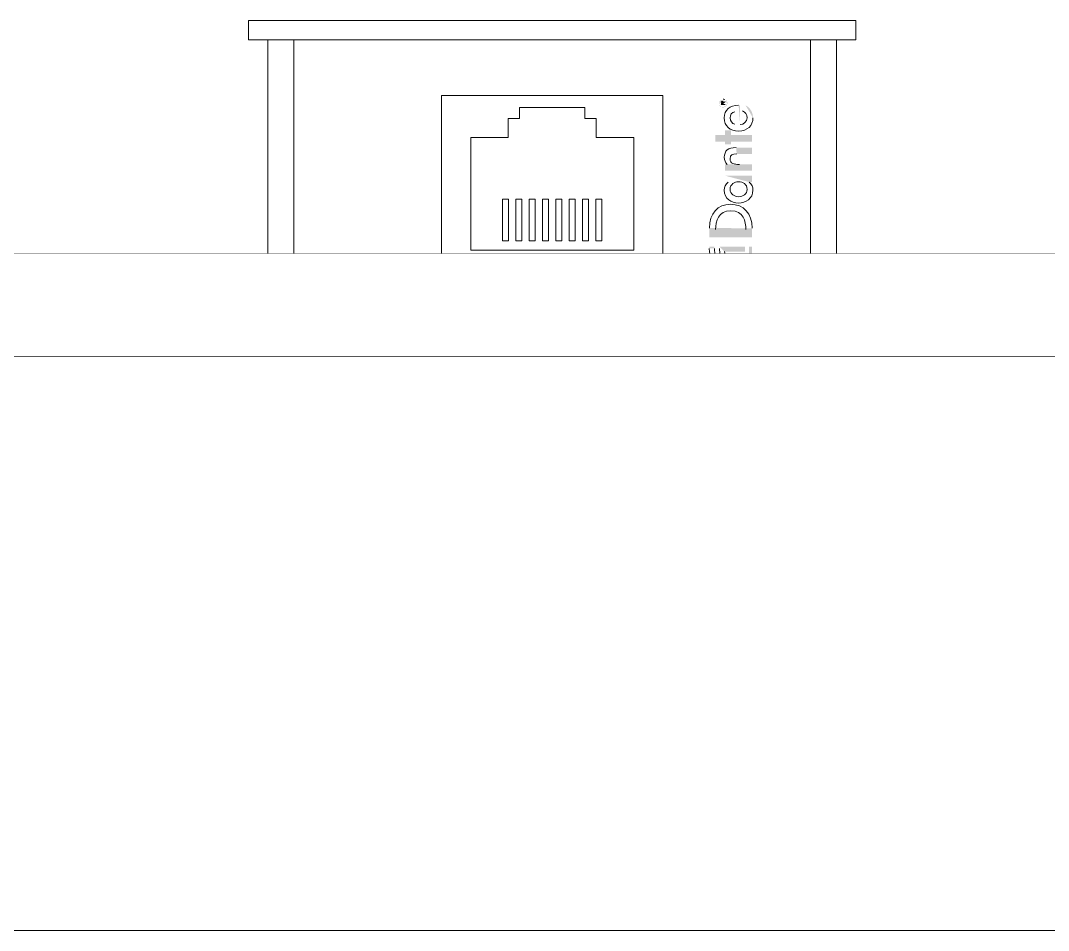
# Model space of a CAD drawing. Header units: millimetres. Extents: x -71336 to -33468, y -26189 to 22712.
# Drawn here: x -34063.6 to -33984, y -20202.1 to -20131.7 of the extents above; entities that cross this region are included whole.
import ezdxf

# ---------------------------------------------------------------- set-up
doc = ezdxf.new("R2010")
doc.units = ezdxf.units.MM
doc.set_wipeout_variables(frame=1)
doc.layers.add('SC - Equipment', color=7, linetype='Continuous', lineweight=13)
doc.layers.add('SC - Rack Layout - U-guides and centreline', color=5, linetype='Continuous', lineweight=13, plot=False)

# ---------------------------------------------------------------- blocks, each defined once
blk = doc.blocks.new('*U254')
at = {"layer": 'SC - Rack Layout - U-guides and centreline', "ltscale": 5}
blk.add_lwpolyline([(-300, 0), (300, 0)], dxfattribs=at)
blk = doc.blocks.new('*U255')
at = {"layer": 'SC - Rack Layout - U-guides and centreline', "color": 0, "linetype": 'ByBlock', "lineweight": -2, "transparency": 16777216}
blk.add_blockref('*U254', (0, 88.9), dxfattribs=at)
blk = doc.blocks.new('BLUESTREAM DA11ADE')
at = {"layer": 'SC - Equipment', "transparency": 33554559}
h = blk.add_hatch(color=256, dxfattribs=at)
h.paths.add_polyline_path([(13.129, 19.662, 0.07629), (13.125, 19.637)], flags=0)
h.paths.add_polyline_path([(13.125, 19.637, 0.014144), (13.125, 19.612)], flags=0)
h.paths.add_polyline_path([(13.393, 19.745), (13.393, 19.67), (13.263, 19.594), (13.263, 19.537), (13.393, 19.537), (13.393, 19.469), (13.066, 19.469), (13.066, 19.627)], flags=0)
h.paths.add_polyline_path([(13.07, 19.679, 0.038733), (13.066, 19.627)], flags=0)
h.paths.add_polyline_path([(13.114, 19.745, 0.147109), (13.084, 19.719)], flags=0)
h.paths.add_polyline_path([(12.984, 19.6, 0.101799), (13.003, 19.505)], flags=0)
h.paths.add_polyline_path([(13.003, 19.505, 0.097091), (13.054, 19.427)], flags=0)
h.paths.add_polyline_path([(13.054, 19.427, 0.098298), (13.133, 19.375)], flags=0)
h.paths.add_polyline_path([(13.133, 19.375, 0.10256), (13.231, 19.355)], flags=0)
h.paths.add_polyline_path([(13.231, 19.355, 0.10285), (13.328, 19.375)], flags=0)
h.paths.add_polyline_path([(13.328, 19.375, 0.097855), (13.407, 19.427)], flags=0)
h.paths.add_polyline_path([(13.407, 19.427, 0.096839), (13.459, 19.505)], flags=0)
h.paths.add_polyline_path([(13.459, 19.505, 0.101799), (13.478, 19.6)], flags=0)
h.paths.add_polyline_path([(13.478, 19.6, 0.101799), (13.459, 19.695)], flags=0)
h.paths.add_polyline_path([(13.459, 19.695, 0.098991), (13.407, 19.772)], flags=0)
h.paths.add_polyline_path([(13.407, 19.772, 0.094438), (13.328, 19.825)], flags=0)
h.paths.add_polyline_path([(13.328, 19.825, 0.099305), (13.231, 19.844)], flags=0)
h.paths.add_polyline_path([(13.231, 19.844, 0.09903), (13.133, 19.825)], flags=0)
h.paths.add_polyline_path([(13.133, 19.825, 0.094869), (13.054, 19.772)], flags=0)
h.paths.add_polyline_path([(13.054, 19.772, 0.099236), (13.003, 19.695)], flags=0)
h.paths.add_polyline_path([(13.003, 19.695, 0.101799), (12.984, 19.6)], flags=0)
h.paths.add_polyline_path([(13.521, 19.477, 0.103364), (13.546, 19.6)], flags=0)
h.paths.add_polyline_path([(13.454, 19.378, 0.094948), (13.521, 19.477)], flags=0)
h.paths.add_polyline_path([(13.354, 19.312, 0.102021), (13.454, 19.378)], flags=0)
h.paths.add_polyline_path([(13.231, 19.287, 0.100154), (13.354, 19.312)], flags=0)
h.paths.add_polyline_path([(13.108, 19.312, 0.099206), (13.231, 19.287)], flags=0)
h.paths.add_polyline_path([(13.008, 19.378, 0.100699), (13.108, 19.312)], flags=0)
h.paths.add_polyline_path([(12.941, 19.477, 0.094948), (13.008, 19.378)], flags=0)
h.paths.add_polyline_path([(12.916, 19.6, 0.103364), (12.941, 19.477)], flags=0)
h.paths.add_polyline_path([(12.941, 19.722, 0.103186), (12.916, 19.6)], flags=0)
h.paths.add_polyline_path([(13.008, 19.821, 0.096311), (12.941, 19.722)], flags=0)
h.paths.add_polyline_path([(13.108, 19.888, 0.100699), (13.008, 19.821)], flags=0)
h.paths.add_polyline_path([(13.231, 19.912, 0.102027), (13.108, 19.888)], flags=0)
h.paths.add_polyline_path([(13.454, 19.821, 0.102021), (13.354, 19.888)], flags=0)
h.paths.add_polyline_path([(13.521, 19.722, 0.096311), (13.454, 19.821)], flags=0)
h.paths.add_polyline_path([(13.546, 19.6, 0.103186), (13.521, 19.722)], flags=0)
h = blk.add_hatch(color=256, dxfattribs=at)
h.paths.add_polyline_path([(14.68, 19.047), (14.727, 19.018)], flags=0)
h.paths.add_polyline_path([(14.544, 17.939), (14.544, 19.446), (14.427, 19.446)], flags=0)
h.paths.add_polyline_path([(15.537, 18.471, 0.279393), (14.966, 19.439)], flags=0)
h.paths.add_polyline_path([(14.966, 19.439), (14.917, 19.465)], flags=0)
blk.add_hatch(color=256, dxfattribs=at).paths.add_polyline_path([(13.376, 17.129), (12.619, 17.129), (12.619, 16.634), (13.376, 16.634), (13.376, 16.427), (13.846, 16.427), (13.846, 16.634), (15.469, 16.634), (15.469, 17.129), (13.846, 17.129), (13.846, 17.501), (13.376, 17.501)])
h = blk.add_hatch(color=256, dxfattribs=at)
h.paths.add_polyline_path([(13.54, 14.863), (13.377, 14.863), (13.377, 14.368), (15.469, 14.368), (15.469, 14.863), (14.503, 14.863)], flags=0)
h.paths.add_polyline_path([(14.279, 15.675), (15.469, 15.675), (15.469, 16.169), (14.232, 16.169)], flags=0)
h = blk.add_hatch(color=256, dxfattribs=at)
h.paths.add_polyline_path([(13.377, 13.493), (13.607, 13.493)], flags=0)
h.paths.add_polyline_path([(15.256, 13.493), (15.469, 13.493), (15.469, 13.988), (13.377, 13.988)], flags=0)
h = blk.add_hatch(color=256, dxfattribs=at)
h.paths.add_polyline_path([(12.645, 9.726), (12.645, 9.809)], flags=0)
h.paths.add_polyline_path([(14.992, 9.809), (14.992, 9.726)], flags=0)
h.paths.add_polyline_path([(12.167, 9.931), (12.167, 9.214), (15.469, 9.214), (15.469, 9.919)], flags=0)
h = blk.add_hatch(color=256, dxfattribs=at)
h.paths.add_polyline_path([(14.928, 6.015), (14.784, 6.015)], flags=0)
h.paths.add_polyline_path([(12.55, 8.36), (12.55, 8.505), (12.159, 8.505), (12.159, 8.36)], flags=0)
h.paths.add_polyline_path([(14.784, 5.624), (14.928, 5.624)], flags=0)
h = blk.add_hatch(color=256, dxfattribs=at)
h.paths.add_polyline_path([(14.784, 6.405), (14.928, 6.405), (14.928, 7.971), (14.513, 7.971), (14.513, 6.822)], flags=0)
h.paths.add_polyline_path([(13.329, 8.112), (14.513, 8.112), (14.513, 8.112), (14.928, 8.112), (14.928, 8.505), (12.94, 8.505)], flags=0)
at = {"layer": 'SC - Equipment', "ltscale": 5}
for p, q in [((-23.5, 26), (-23.5, 24.5)), ((23.5, 26), (-23.5, 26)), ((23.5, 26), (23.5, 24.5)), ((23.5, 24.5), (-23.5, 24.5)), ((-22, 24.5), (-22, 1.5)), ((-20, 24.5), (-20, 1.5)), ((20, 24.5), (20, 1.5)), ((22, 24.5), (22, 1.5)), ((-23.5, 1.5), (-23.5, 0)), ((23.5, 1.5), (-23.5, 1.5)), ((23.5, 1.5), (23.5, 0)), ((23.5, 0), (-23.5, 0))]:
    blk.add_line(p, q, dxfattribs=at)
at = {"layer": 'SC - Equipment', "flags": 128}
for points in [[(-8.564, 20.209), (8.564, 20.209)], [(-8.564, 5.791), (-8.564, 20.209)], [(8.564, 20.209), (8.564, 5.791)], [(-2.532, 18.428), (-2.532, 19.277)], [(-2.532, 19.277), (2.532, 19.277)], [(2.532, 19.277), (2.532, 18.428)], [(-3.411, 16.934), (-3.411, 18.428)], [(-3.411, 18.428), (-2.532, 18.428)], [(2.532, 18.428), (3.411, 18.428)], [(3.411, 18.428), (3.411, 16.934)], [(-6.305, 8.228), (-6.305, 16.934)], [(-6.305, 16.934), (-3.411, 16.934)], [(3.411, 16.934), (6.305, 16.934)], [(6.305, 16.934), (6.305, 8.228)], [(-3.385, 12.17), (-3.85, 12.17)], [(-3.85, 12.17), (-3.85, 8.939)], [(-3.385, 8.939), (-3.385, 12.17)], [(-2.351, 12.17), (-2.816, 12.17)], [(-2.816, 12.17), (-2.816, 8.939)], [(-2.351, 8.939), (-2.351, 12.17)], [(-1.317, 12.17), (-1.783, 12.17)], [(-1.783, 12.17), (-1.783, 8.939)], [(-1.317, 8.939), (-1.317, 12.17)], [(-0.284, 12.17), (-0.749, 12.17)], [(-0.749, 12.17), (-0.749, 8.939)], [(-0.284, 8.939), (-0.284, 12.17)], [(0.749, 12.17), (0.283, 12.17)], [(0.283, 12.17), (0.283, 8.939)], [(0.749, 8.939), (0.749, 12.17)], [(1.783, 12.17), (1.317, 12.17)], [(1.317, 12.17), (1.317, 8.939)], [(1.783, 8.939), (1.783, 12.17)], [(2.817, 12.17), (2.351, 12.17)], [(2.351, 12.17), (2.351, 8.939)], [(2.817, 8.939), (2.817, 12.17)], [(3.851, 12.17), (3.385, 12.17)], [(3.385, 12.17), (3.385, 8.939)], [(3.851, 8.939), (3.851, 12.17)], [(-3.85, 8.939), (-3.385, 8.939)], [(-2.816, 8.939), (-2.351, 8.939)], [(-1.783, 8.939), (-1.317, 8.939)], [(-0.749, 8.939), (-0.284, 8.939)], [(0.283, 8.939), (0.749, 8.939)], [(1.317, 8.939), (1.783, 8.939)], [(2.351, 8.939), (2.817, 8.939)], [(3.385, 8.939), (3.851, 8.939)], [(6.305, 8.228), (-6.305, 8.228)], [(8.564, 5.791), (-8.564, 5.791)]]:
    blk.add_lwpolyline(points, dxfattribs=at)
at = {"layer": 'SC - Equipment'}
for points in [[(13.231, 19.912), (13.275, 19.912), (13.316, 19.904), (13.354, 19.888)], [(13.07, 19.679), (13.072, 19.695), (13.077, 19.708), (13.084, 19.719)], [(13.114, 19.745), (13.127, 19.751), (13.144, 19.754), (13.166, 19.754)], [(13.14, 19.681), (13.135, 19.676), (13.132, 19.67), (13.129, 19.662)], [(13.161, 19.687), (13.151, 19.687), (13.145, 19.685), (13.14, 19.681)], [(13.196, 19.672), (13.19, 19.683), (13.178, 19.687), (13.161, 19.687)], [(13.166, 19.754), (13.226, 19.754), (13.259, 19.725), (13.263, 19.665)], [(13.204, 19.629), (13.204, 19.647), (13.201, 19.662), (13.196, 19.672)], [(14.427, 19.446), (13.742, 19.446), (13.317, 19.069), (13.317, 18.462)], [(13.317, 18.462), (13.317, 17.833), (13.747, 17.441), (14.44, 17.441)], [(13.761, 18.462), (13.761, 18.704), (13.902, 18.877), (14.142, 18.938)], [(14.142, 17.971), (13.912, 18.035), (13.761, 18.226), (13.761, 18.462)], [(14.44, 17.441), (15.086, 17.441), (15.537, 17.865), (15.537, 18.471)], [(15.084, 18.475), (15.084, 18.153), (14.815, 17.965), (14.544, 17.939)], [(14.727, 19.018), (14.948, 18.884), (15.084, 18.747), (15.084, 18.475)], [(14.232, 16.169), (13.617, 16.169), (13.317, 15.921), (13.317, 15.41)], [(13.317, 15.41), (13.317, 15.195), (13.4, 14.998), (13.54, 14.863)], [(13.77, 15.296), (13.77, 15.62), (13.927, 15.675), (14.279, 15.675)], [(14.503, 14.863), (14.074, 14.863), (13.77, 14.894), (13.77, 15.296)], [(13.607, 13.493), (13.419, 13.324), (13.317, 13.103), (13.317, 12.857)], [(13.317, 12.857), (13.317, 12.212), (13.88, 11.865), (14.41, 11.865)], [(13.77, 12.928), (13.77, 13.333), (14.098, 13.514), (14.423, 13.514)], [(14.423, 12.36), (14.098, 12.36), (13.77, 12.555), (13.77, 12.928)], [(14.41, 11.865), (14.97, 11.865), (15.537, 12.21), (15.537, 12.87)], [(14.423, 13.514), (14.752, 13.514), (15.084, 13.333), (15.084, 12.928)], [(15.084, 12.928), (15.084, 12.555), (14.752, 12.36), (14.423, 12.36)], [(15.537, 12.87), (15.537, 13.105), (15.437, 13.325), (15.256, 13.493)], [(13.802, 11.776), (12.809, 11.776), (12.167, 11.052), (12.167, 9.931)], [(12.645, 9.809), (12.645, 10.473), (12.849, 11.265), (13.818, 11.265)], [(15.469, 9.919), (15.469, 11.064), (14.83, 11.776), (13.802, 11.776)], [(13.818, 11.265), (14.788, 11.265), (14.992, 10.473), (14.992, 9.809)], [(12.159, 8.36), (12.159, 6.851), (13.337, 5.624), (14.784, 5.624)], [(14.784, 6.015), (13.552, 6.015), (12.55, 7.067), (12.55, 8.36)], [(12.94, 8.36), (12.94, 7.283), (13.767, 6.405), (14.784, 6.405)], [(14.513, 6.822), (13.906, 6.935), (13.427, 7.456), (13.329, 8.112)]]:
    blk.add_open_spline(points, degree=3, dxfattribs=at)
at = {"layer": 'SC - Equipment', "transparency": 33554559}
for points in [[(13.125, 19.612), (13.125, 19.537), (13.204, 19.537)], [(15.473, 6.4), (15.473, 8.504), (15.227, 6.4), (15.227, 8.504)], [(15.473, 5.618), (15.473, 6.017), (15.227, 5.618), (15.227, 6.017)]]:
    blk.add_solid(points, dxfattribs=at)
blk = doc.blocks.new('1U BLANK PANEL - RACK LAYOUT')
blk.add_wipeout([(-241.3, 44.45), (241.3, 44.45), (241.3, 0), (-241.3, 0)])
at = {"layer": 'SC - Equipment'}
for p, q in [((-241.3, 44.45), (241.3, 44.45)), ((241.3, 0), (-241.3, 0))]:
    blk.add_line(p, q, dxfattribs=at)
blk = doc.blocks.new('*U281')
blk.add_blockref('1U BLANK PANEL - RACK LAYOUT', (0, -44.45))
blk = doc.blocks.new('1U RACK SHELF - RACK LAYOUT')
at = {"layer": 'SC - Equipment', "flags": 128}
for points in [[(221.584, 7.952), (-221.522, 7.949)], [(222.422, 0.002), (-222.36, -0.002)]]:
    blk.add_lwpolyline(points, dxfattribs=at)
blk.add_wipeout([(-222.36, -0.002), (-222.36, 2.421), (-222.277, 2.429), (-222.18, 2.446), (-222.071, 2.473), (-221.967, 2.509), (-221.894, 2.541), (-221.824, 2.578), (-221.769, 2.613), (-221.705, 2.662), (-221.681, 2.683), (-221.637, 2.729), (-221.617, 2.754), (-221.607, 2.767), (-221.579, 2.835), (-221.556, 2.911), (-221.538, 2.986), (-221.527, 3.066), (-221.522, 3.149), (-221.522, 3.316), (-221.522, 7.949), (221.584, 7.949), (221.584, 3.164), (221.588, 3.085), (221.594, 3.029), (221.602, 2.981), (221.613, 2.93), (221.63, 2.872), (221.641, 2.839), (221.652, 2.811), (221.661, 2.789), (221.669, 2.77), (221.731, 2.698), (221.766, 2.666), (221.822, 2.623), (221.895, 2.577), (221.975, 2.535), (222.059, 2.501), (222.147, 2.473), (222.283, 2.441), (222.381, 2.428), (222.422, 2.424), (222.422, 0.002)])

msp = doc.modelspace()

# ---------------------------------------------------------------- block references
at = {"ltscale": 5}
msp.add_blockref('BLUESTREAM DA11ADE', (-34022.422, -20157.697), dxfattribs=at)
at = {"layer": 'SC - Rack Layout - U-guides and centreline'}
msp.add_blockref('*U255', (-34065.543, -20246.597), dxfattribs=at)

# ---------------------------------------------------------------- next in the draw order: block references
at = {"layer": 'SC - Equipment'}
msp.add_blockref('*U281', (-34065.543, -20157.697), dxfattribs=at)

# ---------------------------------------------------------------- next in the draw order: block references
msp.add_blockref('1U RACK SHELF - RACK LAYOUT', (-34065.092, -20157.696))

doc.saveas('drawing.dxf')
